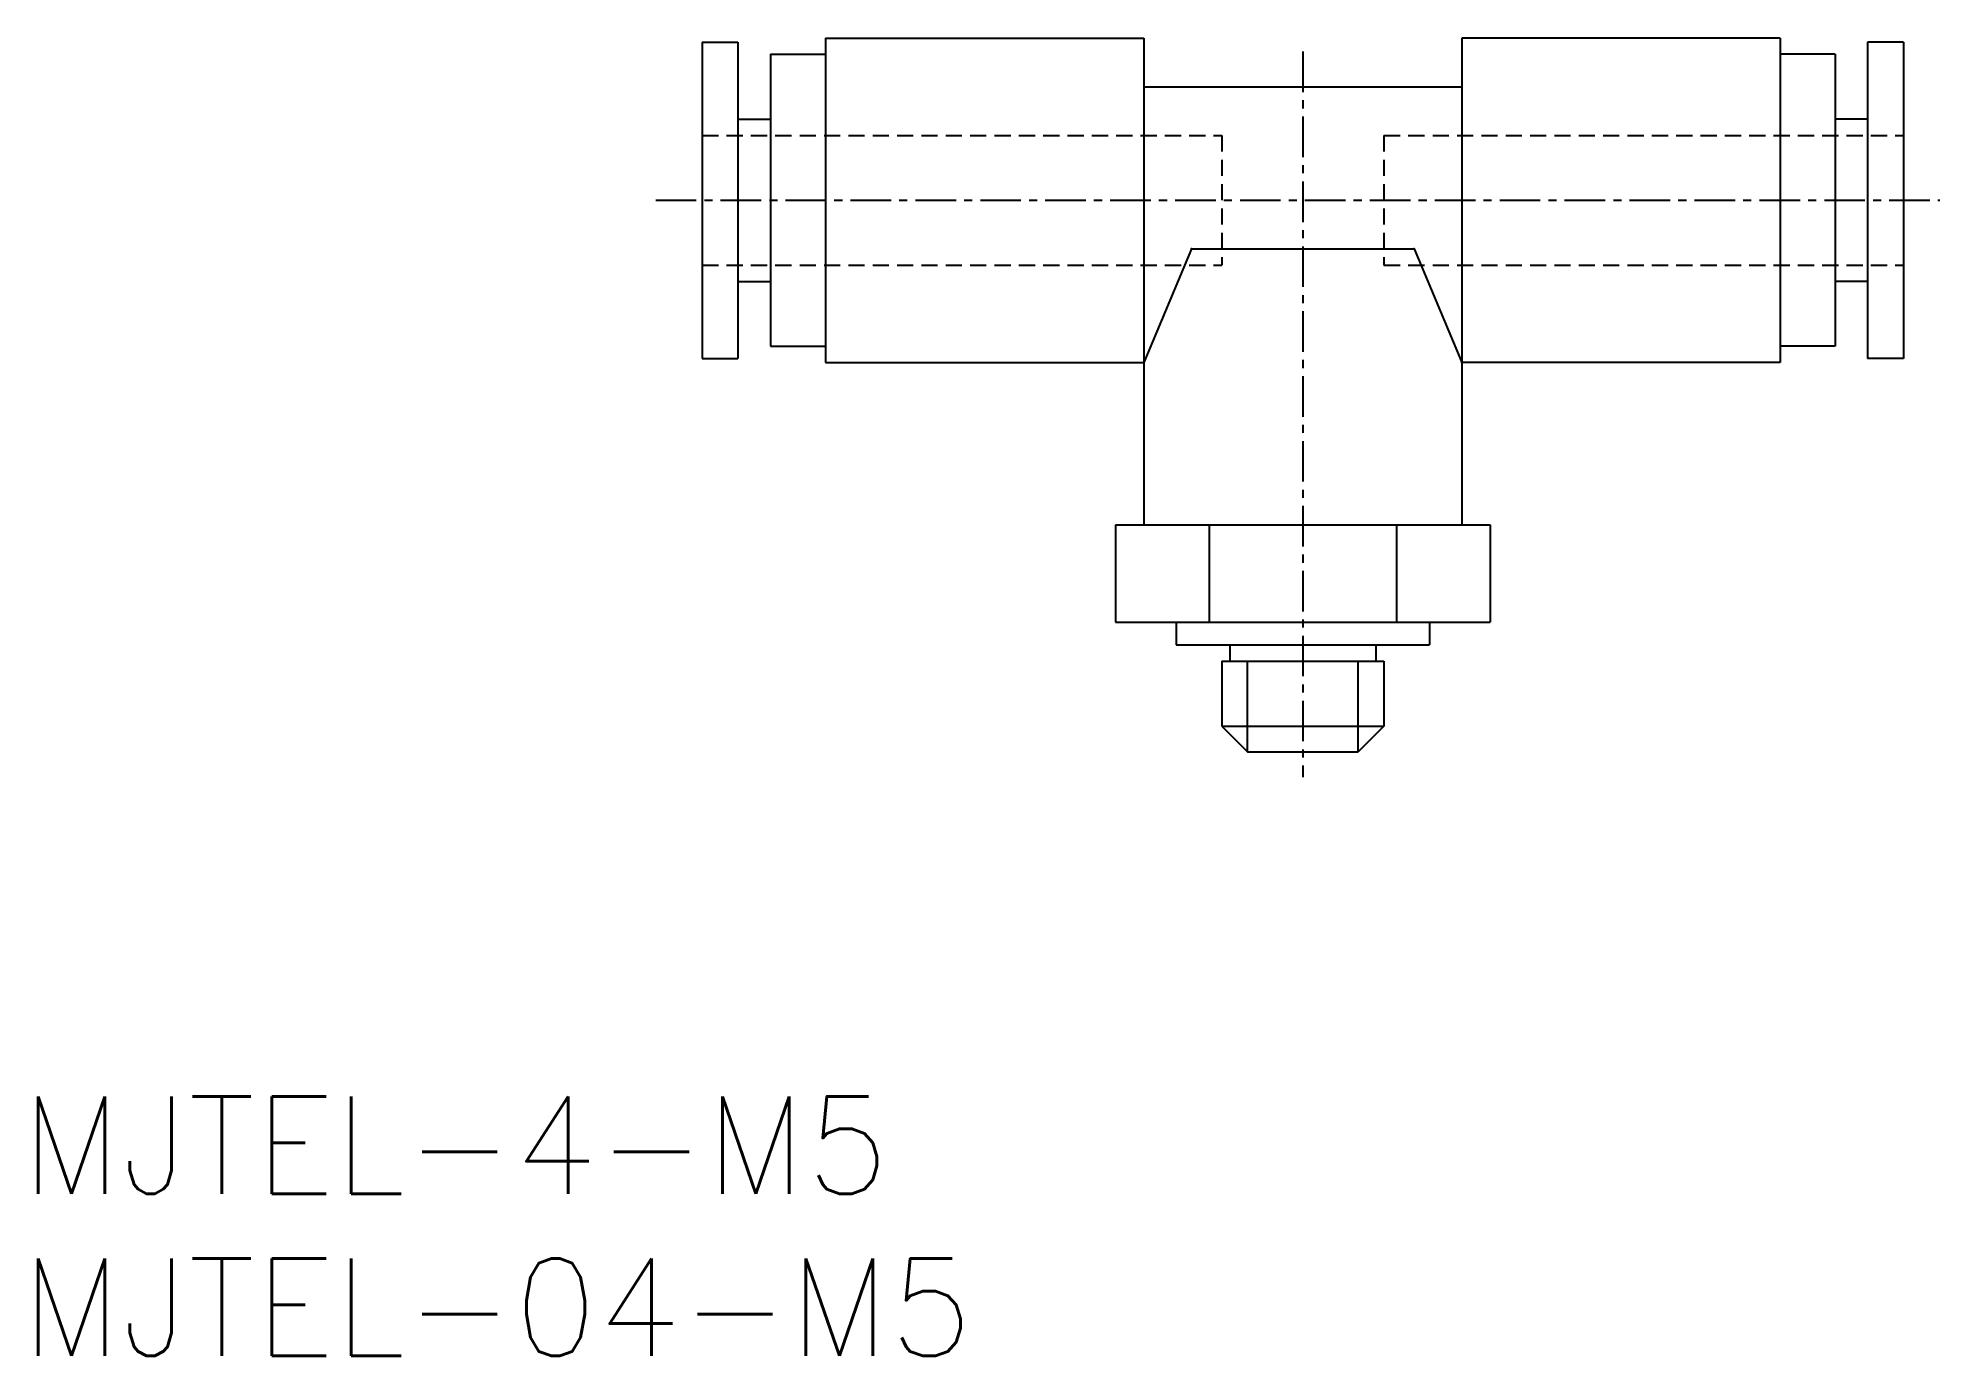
# Model space of a CAD drawing. Extents: x 0.5 to 59.1, y 0 to 40.6.
import ezdxf

# ---------------------------------------------------------------- set-up
doc = ezdxf.new("R2010")
doc.units = 0
doc.linetypes.add('CENTER', pattern=[2, 1.25, -0.25, 0.25, -0.25])
doc.linetypes.add('DASHED', pattern=[0.75, 0.5, -0.25])
doc.layers.get('0').update_dxf_attribs({"linetype": 'CONTINUOUS'})
doc.layers.add('CENTER', color=1, linetype='CENTER')
doc.styles.get("Standard").update_dxf_attribs({"font": 'txt.shx'})

# ---------------------------------------------------------------- blocks, each defined once
blk = doc.blocks.new('*U5')
at = {"color": 7, "linetype": 'CONTINUOUS'}
blk.add_text('MJTEL-04-M5', height=3, dxfattribs=at).set_placement((0, 0))
blk = doc.blocks.new('*U6')
at = {"color": 7, "linetype": 'CONTINUOUS'}
blk.add_text('MJTEL-4-M5', height=3, dxfattribs=at).set_placement((0, 5))

msp = doc.modelspace()

# ---------------------------------------------------------------- linework, layer by layer
at = {"color": 7, "linetype": 'CONTINUOUS'}
for p, q in [((20.977, 40.487), (22.077, 40.487)), ((20.977, 40.487), (20.977, 30.737)), ((22.077, 40.487), (22.077, 30.737)), ((24.777, 40.612), (34.577, 40.612)), ((24.777, 40.612), (24.777, 30.612)), ((34.577, 40.612), (34.577, 25.612)), ((44.377, 40.612), (44.377, 25.612)), ((54.177, 40.612), (44.377, 40.612)), ((54.177, 40.612), (54.177, 30.612)), ((57.977, 40.487), (56.877, 40.487)), ((56.877, 40.487), (56.877, 30.737)), ((57.977, 40.487), (57.977, 30.737)), ((23.077, 40.112), (24.777, 40.112)), ((23.077, 40.112), (23.077, 31.112)), ((55.877, 40.112), (54.177, 40.112)), ((55.877, 40.112), (55.877, 31.112)), ((34.577, 39.112), (44.377, 39.112)), ((22.077, 38.112), (23.077, 38.112)), ((56.877, 38.112), (55.877, 38.112)), ((36.047, 34.112), (34.577, 30.612)), ((36.047, 34.112), (42.906, 34.112)), ((42.906, 34.112), (44.377, 30.612)), ((22.077, 33.112), (23.077, 33.112)), ((56.877, 33.112), (55.877, 33.112)), ((23.077, 31.112), (24.777, 31.112)), ((55.877, 31.112), (54.177, 31.112)), ((20.977, 30.737), (22.077, 30.737)), ((24.777, 30.612), (34.577, 30.612)), ((54.177, 30.612), (44.377, 30.612)), ((57.977, 30.737), (56.877, 30.737)), ((33.703, 25.612), (45.25, 25.612)), ((33.703, 25.612), (33.703, 22.612)), ((36.59, 25.612), (36.59, 22.612)), ((42.363, 25.612), (42.363, 22.612)), ((45.25, 25.612), (45.25, 22.612)), ((33.703, 22.612), (45.25, 22.612)), ((35.577, 22.612), (35.577, 21.912)), ((43.377, 22.612), (43.377, 21.912)), ((35.577, 21.912), (43.377, 21.912)), ((37.227, 21.912), (37.227, 21.412)), ((41.727, 21.912), (41.727, 21.412)), ((36.977, 21.412), (36.977, 19.412)), ((36.977, 21.412), (41.977, 21.412)), ((41.977, 21.412), (41.977, 19.412)), ((36.977, 19.412), (37.777, 18.612)), ((36.977, 19.412), (41.977, 19.412)), ((41.977, 19.412), (41.177, 18.612)), ((37.777, 18.612), (41.177, 18.612))]:
    msp.add_line(p, q, dxfattribs=at)
at = {"color": 3, "linetype": 'DASHED'}
for p, q in [((20.977, 37.612), (36.977, 37.612)), ((36.977, 37.612), (36.977, 33.612)), ((41.977, 37.612), (41.977, 33.612)), ((41.977, 37.612), (57.977, 37.612)), ((20.977, 33.612), (36.977, 33.612)), ((41.977, 33.612), (57.977, 33.612))]:
    msp.add_line(p, q, dxfattribs=at)
at = {"color": 3, "linetype": 'CONTINUOUS'}
for p, q in [((37.777, 18.612), (37.777, 21.412)), ((41.177, 18.612), (41.177, 21.412))]:
    msp.add_line(p, q, dxfattribs=at)
at = {"color": 7, "linetype": 'CONTINUOUS'}
for p in [(36.047, 34.112), (42.906, 34.112), (34.577, 30.612), (44.377, 30.612)]:
    msp.add_point(p, dxfattribs=at)
at = {"layer": 'CENTER', "color": 1, "linetype": 'CENTER'}
for p, q in [((39.477, 40.193), (39.477, 17.831)), ((19.543, 35.612), (59.104, 35.612))]:
    msp.add_line(p, q, dxfattribs=at)

# ---------------------------------------------------------------- block references
at = {"color": 7, "linetype": 'CONTINUOUS'}
for name in ['*U6', '*U5']:
    msp.add_blockref(name, (0, 0), dxfattribs=at)

doc.saveas('drawing.dxf')
